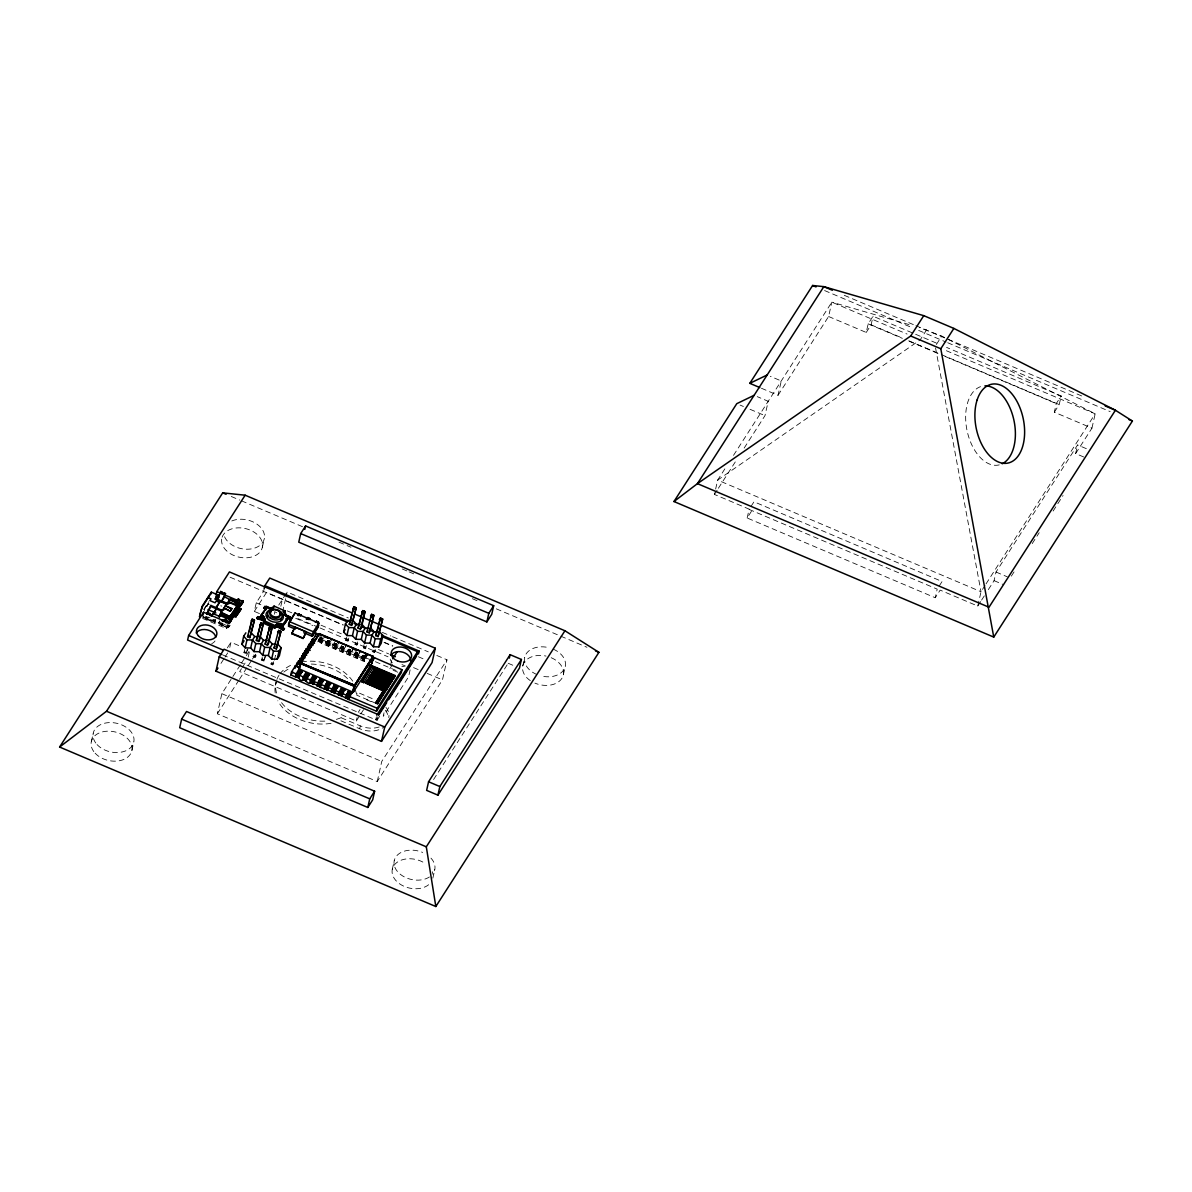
<?xml version="1.0" encoding="UTF-8"?>
<svg xmlns="http://www.w3.org/2000/svg" width="1192" height="1192" viewBox="0 0 1192 1192"><rect width="100%" height="100%" fill="white"/><g stroke="black" fill="none" stroke-linecap="round" stroke-linejoin="round"><path stroke-width="0.75" stroke-dasharray="5 3.75" d="M226.569 628.557L227.791 625.219L227.374 627.454A2.891 1.982 32.7 0 0 229.4 626.292L228.566 627.201A1.565 1.103 12.7 0 1 226.718 627.528L220.937 625.07L221.489 624.206M326.459 644.485C326.921 642.13 330.556 645.394 327.547 645.349C324.522 643.457 326.504 640.506 329.335 641.817M207.9 604.18L208.317 603.524L209.226 604.746M91.307 741.752L93.244 733.154M131.88 750.587L133.817 741.975M204.294 610.751L204.845 608.293M204.339 618.082L205.814 616.83L214.739 621.017L214.515 622L204.339 618.082L205.039 616.994M205.814 616.83L205.59 617.814L206.425 616.502M214.456 621.449L203.191 616.681L202.968 617.65L214.232 622.433L215.573 619.706L215.35 620.689L210.895 618.603M219.313 621.524L218.985 622.999L219.745 621.807M219.879 620.659L219.537 622.135L225.973 624.861M220.952 624.727L225.78 626.769M203.132 616.785L227.255 627.007L228.268 622.239M229.788 647.42L230.95 642.25L239.503 645.87M436.793 655.466L447 659.802L442.47 679.872L377.238 781.55L217.346 713.77L221.861 693.684L231.904 678.039M262.359 547.247L264.296 538.635M244.658 649.491L243.943 652.68L246.237 653.663L247.966 648.91M259.454 613.582L254.328 611.407L256.265 602.809L263.581 591.411L264.222 588.55M247.325 648.865L246.237 653.663L245.597 652.382M248.219 657.105L249.769 650.221M255.788 654.214L255.073 657.403L252.764 656.434L253.762 654.87L256.071 655.853L255.073 657.403L254.417 656.136M262.315 656.971L261.599 660.159L263.894 661.143L265.622 656.39M264.982 656.345L263.894 661.143L263.253 659.861M274.309 614.223L275.084 610.781M280.835 606.281L282.385 599.397M282.579 612.092L285.603 598.712M285.976 597.043L287.108 592.022L348.347 617.977M273.445 661.694L272.73 664.898L270.42 663.914L271.418 662.365L273.728 663.333L272.73 664.898L272.074 663.616M274.443 660.144L275.516 655.347L274.518 656.911M275.397 685.221L276.052 682.36A41.511 29.308 12.7 0 0 277.11 694.787M323.807 639.836L321.497 643.457L317.921 641.937L318.592 638.942L322.168 640.462L324.492 636.841M319.322 641.46L320.141 637.765L321.542 639.076L322.019 637.705L321.006 642.309L319.352 641.162L321.289 640.968L321.006 642.309M319.441 641.758L320.365 637.556M319.68 642.011L320.693 637.407M319.843 642.13L320.886 637.377M320.022 642.22L321.08 637.362M320.216 642.279L321.646 635.932M320.41 642.324L321.676 637.497M320.812 642.339L322.123 636.439M321.333 642.16L322.257 637.958M321.557 641.937L322.376 638.256M321.497 643.457L322.227 640.178L318.651 638.674L320.976 635.053M325.058 644.961L325.803 641.698L329.365 643.218L328.634 646.481L325.058 644.961L327.383 641.341M326.683 644.917L327.666 640.491M326.817 645.036L327.83 640.432M326.981 645.155L328.024 640.402M327.353 645.304L328.739 638.808M327.547 645.349L328.634 640.462M327.755 645.364L329.096 639.359M327.949 645.364L329.26 639.478M328.143 645.334L329.156 640.73M328.59 645.096L329.394 640.983M328.754 644.842L329.528 641.43M332.195 647.986L332.94 644.723L336.502 646.243L335.772 649.506L332.195 647.986L334.52 644.38M333.641 647.658L334.833 646.705L335.831 648.001L333.641 647.658L334.52 643.71L335.22 645.066M333.82 647.941L334.803 643.516M333.954 648.061L335.161 643.427M334.296 648.269L335.369 643.427M334.49 648.329L335.563 643.442M334.684 648.373L335.772 643.486M334.892 648.403L335.965 643.546M335.086 648.388L336.293 643.755M335.459 648.299L336.427 643.874M335.727 648.12L336.621 644.157M339.348 651.026L340.078 647.748L343.654 649.268L342.909 652.531L339.348 651.026L341.791 646.63L340.852 650.832L343.043 650.892L341.761 649.715L340.852 650.832M340.957 650.966L342.119 646.496M341.255 651.205L342.298 646.451M341.433 651.294L342.506 646.451M341.627 651.353L342.7 646.466M341.836 651.398L342.909 646.511M342.03 651.428L343.281 646.675M343.445 646.779L342.417 651.383L343.579 646.898M342.879 651.145L343.758 647.182M346.41 637.169L345.695 640.372L348.004 641.341L349.003 639.791L346.693 638.808L345.695 640.372L349.003 639.791M348.72 638.152L348.004 641.341L347.349 640.074M346.485 654.05L347.215 650.772L350.791 652.292L350.046 655.555L346.485 654.05L348.809 650.43M347.885 653.559C354.903 651.964 343.519 658.327 348.928 649.655M347.99 653.857L349.48 647.435L347.155 651.055L350.731 652.56L353.041 648.94L350.046 655.555M348.243 654.125L349.256 649.521M348.392 654.229L349.45 649.491M348.571 654.319L350.195 647.599M348.764 654.393L350.046 649.536M349.167 654.453L350.239 649.61M349.375 654.438L350.418 649.7M349.569 654.408L350.582 649.804M349.882 654.274L350.746 650.907M350.105 654.05L350.94 650.355M357.54 641.907L356.825 645.096L354.516 644.112L355.514 642.562L357.824 643.531L356.825 645.096L356.17 643.814M353.622 657.075L354.352 653.812L357.928 655.317L357.198 658.58L353.622 657.075L355.946 653.454M379.205 726.986A20.756 14.647 12.7 0 1 360.312 725.883L341.031 717.703L340.39 720.579L359.671 728.744A20.756 14.647 12.7 0 0 383.884 727.031M355.067 656.747C361.578 653.872 351.565 662.499 356.214 652.605M355.246 657.015L356.617 650.46M355.38 657.15L356.393 652.545M355.544 657.254L356.78 652.501M355.901 657.418L357.347 651.055L356.11 657.462M356.319 657.477L357.555 652.724M356.512 657.462L357.824 651.577M356.87 657.373L357.853 652.963M357.034 657.299L357.958 653.097M364.067 644.663L363.351 647.852L365.661 648.835L366.659 647.271L364.35 646.302L363.351 647.852L366.659 647.271M360.759 660.1L361.504 656.837L365.065 658.342L364.335 661.62L360.759 660.1L363.366 655.63M362.204 659.772C368.73 657.224 358.747 665.151 363.083 655.809M366.376 645.632L365.661 648.835L365.005 647.554M362.383 660.055L363.754 653.484L361.429 657.105L365.005 658.625L367.33 655.004L364.335 661.62M362.681 660.279L363.724 655.54M362.86 660.368L363.918 655.525M363.053 660.442L364.529 653.514M363.247 660.487L364.558 654.229M363.456 660.502L364.797 654.497M365.139 654.691L363.843 660.457L365.333 654.766M364.29 660.219L365.527 654.81M375.987 703.325L356.691 695.159L357.347 692.284L375.018 699.779M317.921 641.937L320.246 638.316C326.578 642.562 335.325 644.663 342.327 648.269C345.471 649.178 348.511 651.622 351.565 651.756C355.693 651.964 365.288 662.394 365.929 654.81M365.005 658.088L366.123 654.78M365.393 658.044L366.451 654.646M241.484 668.712L239.666 671.543L356.304 720.981L357.079 717.539M375.197 649.387L374.482 652.575L372.172 651.607L373.171 650.042L375.48 651.026L374.482 652.575L373.826 651.309M359.671 728.744L360.312 725.883M376.419 716.735L375.733 719.789L377.715 716.69M222.8 654.959L377.045 720.355L378.341 714.619M390.544 665.374L391.706 660.219M384.033 712.801L383.258 716.243L408.573 676.803L410.51 668.19M377.238 781.55L381.753 761.465L447 659.802M392.287 869.341L394.224 860.743M432.845 878.176L434.782 869.564M522.767 666L524.703 657.403M563.339 674.836L565.276 666.224M980.658 601.587L977.783 606.072L940.16 590.115L935.258 597.743L747.16 517.998L752.048 510.37L714.425 494.427L717.659 480.093L726.584 466.176M744.166 448.073L764.981 415.635L768.214 401.287L757.248 396.638M747.16 517.998L749.097 509.401L937.195 589.131L935.258 597.743M761.435 388.264L778.033 395.297L781.267 380.963L770.3 376.3M778.033 395.297L828.604 316.506L831.837 302.157L912.655 325.625M828.604 316.506L866.226 332.449L868.163 323.851L873.051 316.223L939.743 344.503M866.226 332.449L871.114 324.835L873.051 316.223M977.783 606.072L981.016 591.724L985.009 585.481M988.332 589.623L994.083 580.653L996.02 572.041L1077.583 444.959L1087.253 449.056M1083.707 456.983L1075.646 453.556L1091.947 428.152L1054.324 412.194L1056.261 403.596L1061.163 395.967L946.582 347.394M1054.324 412.194L1059.226 404.565L1061.163 395.967M1075.646 453.556L1077.583 444.959M1091.947 428.152L1095.18 413.803L941.754 336.084L919.688 327.666M348.705 649.878L350.299 651.145M207.199 605.253L206.648 606.519L207.065 605.879M207.095 605.745L206.663 606.4L207.229 605.134M203.757 609.425L208.57 601.915M204.041 609.619L208.823 602.094M205.784 619.02L206.335 618.141M214.232 622.433L215.633 620.257L207.587 616.845M227.285 626.649L228.253 625.13M227.255 627.007L228.447 625.159M229.162 626.828L230.101 625.353M227.329 647.897L230.95 642.25M220.982 663.378L223.992 658.684M225.005 657.12L228.015 652.426M254.328 611.407L266.531 592.394L343.326 624.951M244.941 651.13L243.943 652.68L247.236 652.098L244.941 651.13L245.507 652.769M232.902 676.475L240.933 663.974M241.603 662.931L248.964 651.458M278.734 605.089L287.108 592.022M242.393 667.311L246.014 661.649M217.346 713.77L238.415 680.915M239.428 679.351L247.459 666.835M248.458 665.27L251.467 660.591M252.466 659.027L255.475 654.333M262.598 658.61L261.599 660.159L264.892 659.578L262.598 658.61L263.164 660.264M329.365 643.218L331.689 639.597M328.634 646.481L330.959 642.861M335.19 641.385L332.881 644.991L336.442 646.511L338.766 642.89M335.772 649.506L338.096 645.885M342.342 644.41L340.018 648.031L343.579 649.536L345.904 645.915L342.909 652.531M356.676 650.191L354.292 654.08L357.868 655.585L360.193 651.979L357.198 658.58M358.241 712.369L360.044 709.553M356.304 720.981L359.924 715.334M360.833 713.919L364.454 708.272M392.511 664.555L389.769 668.831L398.322 672.452M377.045 720.355L379.771 716.109M433.59 779.523L507.181 664.823M733.512 455.359L831.837 302.157L907.067 334.058M714.425 494.427L717.405 489.793M718.389 488.243L736.239 460.44M751.049 506.347L753.985 501.772L942.097 581.517L938.178 587.611M926.72 329.707L920.194 339.869L717.659 480.093L981.016 591.724L935.243 346.261L941.754 336.084M986.022 583.916L1095.18 413.803L942.991 349.286M981.612 600.083L984.488 595.598M1011.337 576.138L1015.316 569.94M1032.227 543.582L1039.186 532.735M1053.117 511.04L1063.055 495.544M355.946 652.784L356.11 653.887L357.615 654.11M365.035 656.956L362.934 656.494M365.557 657.999L370.22 659.504M252.764 656.434L256.071 655.853M270.42 663.914L273.728 663.333M354.516 644.112L357.824 643.531M372.172 651.607L375.48 651.026M342.968 648.15L341.523 647.42M364.335 655.585L365.095 656.122M844.294 295.318L914.204 324.954M915.918 325.684L1084.72 397.234M824.581 290.55L911.806 327.532M918.645 330.422L946.001 342.03M947.714 342.745L1110.169 411.613M871.114 324.835L901.897 337.872M908.736 340.778L939.519 353.83M941.233 354.546L1059.226 404.565M868.163 323.851L902.359 338.349M909.198 341.24L938.268 353.577M945.107 356.468L1056.261 403.596M740.083 405.086L743.406 406.487M750.051 409.303L764.981 415.635M996.02 572.041L1007.314 576.824M994.083 580.653L1003.768 584.75M231.263 496.483L239.801 500.104M241.514 500.834L303.081 526.938M338.99 542.151L350.955 547.232M402.27 568.971L407.396 571.147M409.109 571.877L414.235 574.052M472.375 598.697L477.5 600.872M496.319 608.844L586.956 647.271M508.179 663.274L514.631 666.015M382.364 632.401L390.872 636.007M392.57 636.722L428.286 651.86M384.286 642.309L392.809 645.93M418.407 656.777L425.231 659.683M230.101 577.226L342.968 625.07M384.018 642.473L392.57 646.094M287.212 610.87L292.278 613.016M321.006 625.189L341.299 633.786M378.475 649.551L388.622 653.857M297.896 618.588L318.309 627.245M320.007 627.961L388.041 656.807M413.564 667.624L418.66 669.785M427.168 673.391L442.47 679.872M295.69 618.32L312.736 625.532M256.265 602.809L261.391 604.985M401.972 664.57L405.384 666.015M375.405 661.709L398.053 671.305M325.729 641.966L329.305 643.486M318.264 639.895L366.57 660.368M221.786 623.416L226.614 625.457M218.166 622.611L227.493 626.56M202.536 616.815L228.298 627.737M202.655 618.454L226.584 628.586L228.223 626.143A2.891 1.982 32.7 0 0 229.728 625.8M366.391 699.659L373.23 702.565M221.861 693.684L381.753 761.465M373.171 650.042L373.737 651.696M364.35 646.302L364.916 647.941M355.514 642.562L356.095 644.216M346.693 638.808L347.259 640.462M271.418 662.365L271.985 664.004M253.762 654.87L254.328 656.524M331.033 723.306A41.511 29.308 12.7 0 1 277.825 700.747M275.218 692.954A41.511 29.308 12.7 0 1 276.842 680.841M283.845 672.065A41.511 29.308 12.7 0 1 289.85 668.295M311.276 664.063A41.511 29.308 12.7 0 1 347.811 678.874M354.829 688.887A41.511 29.308 12.7 0 1 356.691 695.159M385.284 710.194A20.756 14.647 12.7 0 1 388.19 716.586M231.799 520.964A20.756 14.647 12.7 0 1 262.359 529.62A20.756 14.647 12.7 0 1 249.858 549.095A20.756 14.647 12.7 0 1 223.649 533.673M341.031 717.703A41.511 29.308 12.7 0 1 334.937 719.745M324.82 721.145A41.511 29.308 12.7 0 1 279.315 699.391M276.902 679.41A41.511 29.308 12.7 0 1 278.988 675.238M279.882 673.927A41.511 29.308 12.7 0 1 292.189 664.659M301.546 661.933A41.511 29.308 12.7 0 1 352.966 681.466M385.94 707.333A20.756 14.647 12.7 0 1 388.756 717.584M553.148 649.104A20.756 14.647 12.7 0 1 564.71 668.056A20.756 14.647 12.7 0 1 541.987 676.147M536.832 674.523A20.756 14.647 12.7 0 1 525.27 655.57A20.756 14.647 12.7 0 1 547.992 647.48M429.403 876.984A20.756 14.647 12.7 0 1 402.24 875.688A20.756 14.647 12.7 0 1 396.772 855.752A20.756 14.647 12.7 0 1 422.668 852.444M430.968 858.136A20.756 14.647 12.7 0 1 433.322 873.125M551.211 657.716A20.756 14.647 12.7 0 1 561.864 678.397A20.756 14.647 12.7 0 1 534.895 683.12M530.306 680.632A20.756 14.647 12.7 0 1 524.242 662.439A20.756 14.647 12.7 0 1 546.055 656.077M222.129 537.19A20.756 14.647 12.7 0 1 255.729 533.271A20.756 14.647 12.7 0 1 249.054 557.543A20.756 14.647 12.7 0 1 221.801 538.426M428.628 884.747A20.756 14.647 12.7 0 1 399.827 883.972A20.756 14.647 12.7 0 1 396.504 862.77A20.756 14.647 12.7 0 1 425.32 863.544M432.219 871.695A20.756 14.647 12.7 0 1 432.934 874.302M404.431 666.358A10.385 7.331 12.7 0 1 401.853 666.611M392.332 662.827A10.385 7.331 12.7 0 1 390.216 659.072M215.022 640.968A10.385 7.331 12.7 0 1 211.729 643.62M275.546 612.375A5.111 3.606 12.7 0 1 276.812 612.792M221.816 606.087A13.708 9.402 32.7 0 1 220.729 605.819M228.104 625.815A2.354 1.609 32.7 0 1 227.597 626.471M999.239 464.88A40.26 23.989 78.3 0 1 967.219 431.355A40.26 23.989 78.3 0 1 981.806 386.282M207.93 604.046L207.751 604.791L208.347 603.405L207.93 604.046M97.059 744.583A20.756 14.647 12.7 0 0 132.342 745.536A20.756 14.647 12.7 0 0 111.184 722.576A20.756 14.647 12.7 0 0 97.059 744.583M95.122 753.195A20.756 14.647 12.7 0 0 130.405 754.149A20.756 14.647 12.7 0 0 109.247 731.173A20.756 14.647 12.7 0 0 95.122 753.195"/><path stroke-width="1.5" d="M353.07 692.209L354.858 685.862L373.305 656.688L354.531 686.249L353.07 692.209L298.834 668.742M373.349 657.209L373.007 656.375L371.964 663.274L353.309 692.15M373.23 656.852L354.009 686.234L373.23 656.583L318.83 633.801L319.605 633.95M352.802 692.209L354.426 685.221L300.205 662.722L319.382 633.652L373.156 656.479L372.008 663.184M371.993 662.886L372.887 656.3L354.546 685.311L353.502 692.03M354.546 685.311L354.248 686.205L354.739 685.489M354.814 685.981L354.307 685.162L354.918 685.922M219.656 615.4L220.535 614.625L226.003 616.934L226.42 618.201L224.334 621.449L227.27 621.658L229.162 623.505L242.959 601.975L243.183 601.006L240.248 600.798L238.355 598.95C231.874 603.688 242.572 608.039 243.183 601.006M300.265 663.378L301.01 662.573L299.237 669.532M300.146 663.199L300.92 662.573L299.013 669.397M300.131 662.916L354.307 685.162L352.668 692.179M354.143 685.475L354.143 686.264L300.339 663.378L319.471 633.906M303.781 632.743L312.289 636.349L317.847 627.707L318.875 623.118L295.02 613.001L289.477 621.643L288.434 626.232L295.258 629.123M216.691 597.952L216.959 596.73L215.126 599.442L217.734 594.868L211.312 592.141M217.257 597.073L217.734 594.897M217.391 598.414L217.704 599.74L218.911 594.823M300.637 662.827L353.935 685.981L354.352 685.236M208.734 610.691L206.633 613.955L209.569 614.163L211.461 615.996L216.929 608.114L222.397 610.438L219.298 616.532L220.535 614.625M318.875 623.118L313.332 631.76L312.289 636.349M319.307 633.697L319.024 633.712M354.009 685.996L354.546 685.445M210.522 594.033L202.297 606.817M210.835 594.212L211.297 592.171L202.089 606.385L199.407 616.83M229.371 619.929A3.323 2.28 32.7 0 1 231.248 620.242L229.162 623.505M300.861 662.111L298.477 661.098L296.689 663.721L297.285 664.898L295.437 665.643L298.954 667.431L295.378 665.926L291.519 671.945L290.833 674.94L296.197 677.22C299.743 666.507 296.257 683.344 303.558 680.021C306.463 679.425 306.806 684.372 310.576 683.15C313.511 683.552 318.026 685.087 319.754 687.203C329.96 690.704 339.631 694.519 348.317 699.302L376.523 711.266L401.287 672.675L401.957 669.68L373.811 657.448L372.47 657.79M299.118 674.285L299.043 678.427M227.717 622.462L203.564 612.226L188.649 635.455L187.621 640.044L221.816 654.542M199.913 615.415L200.852 611.332M202.878 615.281L203.564 612.226M207.572 598.458L207.795 597.475L211.014 598.831L209.896 600.574L215.052 602.765L216.169 601.021L219.373 602.377L219.164 603.361M181.631 719.119L179.694 727.716L367.806 807.461L372.694 799.832L374.631 791.235L186.518 711.49L181.631 719.119L369.743 798.849L367.806 807.461M207.84 614.461C207.721 611.764 211.997 613.433 210.254 615.489M210.671 606.4L210.88 605.417L216.035 607.607L215.812 608.576L210.671 606.4L208.436 610.826M211.461 615.996L216.929 608.114M216.125 594.644L216.81 591.59L229.43 571.922L347.423 621.941M216.631 600.202L216.691 598.101M217.272 600.485L220.669 591.456L221.876 591.962L222.338 594.272M220.669 591.456L221.652 592.945M215.35 598.458L220.49 600.649L215.812 608.576M229.877 599.084L226.778 604.24L221.31 601.93L224.334 596.7L228.477 598.891M221.31 601.93L225.497 593.497L224.29 592.99L223.634 594.316M219.328 617.456L220.103 614.029L229.43 617.977L238.624 603.629L229.296 599.68M222.695 610.364C227.314 608.576 218.553 608.486 222.04 613.314L221.205 612.286L230.399 616.845L223.709 614.014M224.007 607.935L230.294 611.273L231.829 608.486L225.392 605.76L224.007 607.935L230.294 611.273M231.695 609.097L225.392 605.76M226.003 616.934L225.407 619.125L226.078 618.082L231.248 620.242M238.355 598.95L236.388 602.467L236.18 601.081L230.712 598.757C226.823 603.226 230.384 597.639 229.475 600.664M225.541 621.971C225.407 619.259 229.684 620.943 227.955 622.984M230.488 599.74L230.712 598.757M355.082 614.223L435.303 648.225L432.07 662.573L381.5 741.364L215.961 671.185L219.194 656.852L224.096 649.223L378.341 714.619L419.122 651.07L381.41 635.083M230.488 617.903C228.492 608.814 243.704 621.911 230.965 615.012L236.403 616.353L231.635 614.029M231.442 615.221L230.622 618.901L232.261 614.357M230.905 620.123L230.682 621.106A3.323 2.28 32.7 0 0 229.415 620.794M232.559 613.478L230.801 617.963M235.405 602.928L236.18 601.081M233.125 614.193L233.617 610.885L238.206 613.537L233.736 611.63M234.094 611.094L232.857 615.43M234.735 609.142C234.258 612.137 245.82 612.912 234.735 609.142L233.036 614.476M234.794 610.006L233.975 613.686L235.211 609.35M236.597 602.332L236.821 601.349L241.648 603.39L241.425 604.374A3.323 2.28 32.7 0 0 238.996 604.195L238.4 606.862M236.329 607.622L235.077 611.943M238.624 603.629L237.327 609.395L238.102 608.203M239.562 599.472L239.488 601.409M237.536 609.067L238.445 605.059A3.323 2.28 32.7 0 1 240.873 605.238M237.625 614.133L232.082 613.284L237.104 615.266L237.625 614.133L232.738 612.33M237.908 611.049L238.355 609.097M238.206 613.537L238.743 612.39L233.93 610.483M241.752 601.468L241.976 600.485M239.324 611.794L239.86 610.647L234.988 608.814M235.956 608.158L240.441 610.051L240.978 608.918L236.09 607.115M240.441 610.051L240.978 608.918M277.885 644.216L281.193 647.807L279.39 655.794L277.17 659.236L271.657 659.087L268.349 655.481L262.836 655.332L259.528 651.741L254 651.592L250.692 648.001L245.18 647.852L241.872 644.246L243.675 636.26L245.88 632.818M247.534 636.707L252.138 619.184L254.447 620.153L249.843 637.69L247.534 636.707L248.532 635.157M245.18 647.852L246.968 639.866L243.675 636.26M249.337 631.611L252.138 619.184L254.447 620.153L249.843 637.69M252.793 620.451L252.957 619.706L251.14 620.734L253.449 621.717L252.957 619.706M256.742 618.424L257.77 616.696L259.588 616.8L262.717 618.186L263.775 620.838L256.742 618.424L257.77 616.696M250.692 648.001L252.495 640.015L254.715 636.573L260.228 636.722L263.536 640.327L267.217 640.417M264.222 588.55L264.862 585.674L269.764 578.06L351.67 612.777M260.69 617.426L261.257 614.863L266.77 606.847L270.107 608.322M256.355 640.462L260.959 622.939L263.268 623.908L259.662 639.88L258.664 641.43L256.355 640.462L260.959 622.939L263.268 623.908L258.664 641.43M254 651.592L255.803 643.606L252.495 640.015L246.968 639.866M265.816 608.248L263.79 608.054L266.635 606.43L271.85 608.74M266.635 606.43L264.743 606.654L266.77 606.847M263.849 621.941L262.166 618.454C262.24 612.42 266.725 620.212 263.79 621.956L275.054 626.947L276.037 624.861L281.208 624.057L276.306 624.265L280.865 623.55L282.951 624.474L282.37 627.037L287.555 619.467L288.136 616.905L286.05 615.966C279.181 602.526 290.356 625.964 285.037 612.36M263.745 612.941L264.043 611.66M263.775 620.838L262.717 618.186M263.283 616.1L261.257 614.863M261.614 624.206L261.793 623.461L259.96 624.489L262.27 625.472L261.793 623.461M265.861 609.872L266.442 607.294L268.528 608.218L273.102 607.488L274.056 606.087L285.32 611.079L284.396 614.953M276.037 624.861L274.756 628.244L263.492 623.252L264.356 619.691L262.866 615.921L260.974 616.145L263.074 613.06M264.967 619.602L263.343 615.787M274.056 606.087L273.773 607.369L268.528 608.218M259.513 651.756L261.331 643.755L263.536 640.313M268.453 608.546L273.102 607.488M265.19 644.187L269.794 626.664L272.089 627.648L268.498 643.62L267.5 645.17L265.19 644.187L269.794 626.664L272.089 627.648L267.5 645.17M262.836 655.332L264.624 647.345L261.331 643.755L255.803 643.606M270.45 627.946L270.614 627.201L268.796 628.229L271.091 629.197L270.614 627.201M268.349 655.481L270.152 647.494L272.372 644.053L276.052 644.157M274.756 628.244L276.306 624.265M275.531 627.111L276.455 625.055M284.471 628.527L283.443 630.255L276.767 626.247L279.822 625.77L284.396 628.855L283.353 628.393M274.011 647.941L278.615 630.419L280.925 631.388L276.32 648.925L274.011 647.941L275.009 646.392M271.657 659.087L273.46 651.1L270.152 647.494L264.624 647.345M276.693 626.56L279.822 625.77M300.697 533.569L298.76 542.166L486.872 621.911L491.76 614.282L493.697 605.685L305.584 525.94L300.697 533.569L488.809 613.314L486.872 621.911M279.271 631.685L278.615 630.419M280.507 626.59L281.208 624.057L282.668 625.755L284.769 622.671L284.486 623.967M276.32 648.925L280.925 631.388L277.617 631.969L279.926 632.952L279.435 630.94M304.809 529.382L305.584 525.94M283.443 630.255L276.767 626.247M277.17 659.236L278.973 651.249L281.193 647.807M285.439 622.552L287.838 618.186M284.769 614.819L289.775 617.039L288.822 618.439L290.55 619.914L289.105 618.216L290.058 616.815L284.843 614.506M290.058 616.815L291.504 618.514L289.775 617.039M305.524 633.161L303.051 638.495L291.757 633.712L294.409 628.11M299.147 614.342L301.055 615.147L299.147 614.342L298.283 615.683M295.437 665.643L295.02 668.429M296.689 663.721L296.257 666.507M303.051 638.495L303.975 636.781M307.894 617.59L309.711 618.812L307.894 617.59L306.94 619.348M297.806 664.093C299.654 658.923 303.036 656.464 304.675 651.443L307.044 652.456M295.482 676.907L296.212 673.644L296.927 673.942M299.356 661.679L300.086 658.416L303.662 659.921M296.197 677.22L297.151 673.733M296.421 676.996L297.478 673.584M296.57 676.907L297.672 673.554M302.053 671.811L298.536 670.023L302.053 671.811L299.728 675.432L303.29 676.937L305.673 673.048L309.25 674.568L306.865 678.457L310.441 679.976L312.811 676.087L316.327 677.861L312.811 676.087M298.805 669.129L300.295 662.618L300.354 663.467L354.411 685.4M296.927 676.818L298.075 673.569M298.432 677.846L297.538 676.877L298.268 673.614M297.732 676.937L298.462 673.674M297.911 677.041L298.641 673.763M302.44 656.852L303.185 653.588L306.746 655.108M298.209 677.265L298.805 673.882M298.343 678.129L299.162 674.583M303.99 654.438C304.914 650.132 307.089 650.743 307.76 646.63L310.144 647.628M304.303 653.961L305.033 650.698M309.845 650.281L306.284 648.761L305.405 652.605L305.971 649.253M307.089 649.625L310.859 641.803L314.435 643.308M308.639 647.211L309.369 643.933L312.945 645.453M310.188 644.798C312.11 639.806 313.764 639.568 316.282 633.354L319.367 634.665M302.619 679.932L303.349 676.669L305.599 676.698L306.925 678.188L306.195 681.452M311.768 643.069L312.155 639.597M303.424 680.125L304.169 676.862M318.368 622.492L316.55 621.255L318.368 622.492L317.504 623.833M303.558 680.021L304.452 676.669M303.885 679.887L304.616 676.609M304.064 679.842L305.003 676.579M305.673 673.048L309.19 674.836M304.481 679.857L305.212 676.594M304.675 679.902L305.405 676.639M304.869 679.976L305.599 676.698M305.212 680.17L305.778 676.788M305.346 680.289L306.076 677.026M305.48 681.154L306.18 677.16M315.597 636.349L316.282 633.354M309.756 682.971L310.501 679.693L312.751 679.738L314.062 681.213L313.332 684.476M310.471 683.269L311.44 679.783M310.844 682.971L311.589 679.693M311.023 682.912L311.946 679.604M311.41 682.867L312.14 679.604M311.619 682.882L312.349 679.619M311.812 682.927L312.557 679.663M312.185 683.091C316.968 667.803 313.392 685.013 313.496 677.19M312.349 683.195L313.69 677.19M312.587 683.463L313.898 677.205M312.617 684.178L314.107 677.25M313.734 680.677L314.464 677.414M313.898 680.781L314.628 677.518M316.893 685.996L319.963 679.112L323.464 680.885L319.963 679.112M317.608 686.294L318.353 683.031L319.888 682.763L321.199 684.238L320.469 687.501M317.713 686.175L318.577 682.807M317.996 685.996L318.905 682.673M318.353 685.907L319.084 682.629M318.547 685.892L319.292 682.629M318.756 685.907L319.694 682.688M319.143 686.026L319.888 682.763L319.322 686.115M319.62 686.354L320.216 682.956M319.799 686.637L320.469 683.225M319.754 687.203L320.574 683.508M324.045 689.021L327.1 682.137L330.601 683.925L327.1 682.137M324.76 689.319L325.58 685.936L327.025 685.787L328.351 687.263L327.606 690.526M324.984 689.095L325.863 685.758M325.297 688.961L326.042 685.698M325.49 688.931L326.221 685.668M325.684 688.916L326.638 685.668M326.101 688.976L326.832 685.713M326.295 689.05L327.025 685.787M326.474 689.14L327.979 683.24L329.245 684.417L327.174 684.491L327.979 683.24M326.757 689.378L328.173 683.254M326.891 690.228L328.381 683.299M326.966 690.093L328.575 683.374M328.009 686.726L328.754 683.463M338.766 642.89L337.887 642.533M379.637 631.894L382.945 635.5L381.142 643.486L378.922 646.928L373.409 646.764L370.101 643.173L364.588 643.024L361.28 639.419L355.752 639.284L352.445 635.694L346.932 635.53L343.624 631.939L345.427 623.952L347.647 620.51L353.16 620.659L356.468 624.265L360.148 624.37M331.182 692.045L331.912 688.782L334.162 688.812L335.488 690.287L334.743 693.565M331.987 692.224L332.732 688.961M332.121 692.12L333 688.782M332.449 691.986L333.373 688.693M332.836 691.941L333.566 688.678M337.738 686.95L334.237 685.162L337.738 686.95L335.429 690.57L338.99 692.075L341.374 688.186L344.89 689.974L341.374 688.186M333.03 691.971L333.775 688.693M333.238 692.016L333.969 688.738M333.432 692.075L334.162 688.812M333.76 692.284L334.341 688.902M334.013 692.537L334.639 689.14M349.301 624.399L353.89 606.877L356.199 607.846L351.595 625.368L349.301 624.399L353.89 606.877L356.199 607.846L351.595 625.368M334.028 693.252L334.818 689.423M346.932 635.53L348.735 627.543L345.427 623.952M354.546 608.144L354.724 607.399L352.892 608.427L355.201 609.41L354.724 607.399M338.319 695.07L339.05 691.807L341.299 691.837L342.625 693.312L341.895 696.59M339.035 695.368L339.988 691.882M352.445 635.694L354.248 627.707L356.468 624.265M339.407 695.07L340.152 691.807M339.586 695.01L340.51 691.718M339.973 694.981L340.703 691.703M340.167 694.996L340.912 691.732M340.569 695.1L341.106 691.777M341.478 691.926L340.748 695.189L342.253 689.289L343.519 690.466L341.448 690.555L342.253 689.289M341.15 695.562L342.462 689.319M341.24 696.143L342.655 689.363M353.041 648.94L352.296 648.493M358.121 628.154L362.711 610.617L365.02 611.6L361.414 627.573L360.416 629.123L358.121 628.154L362.711 610.617L365.02 611.6L360.416 629.123M355.752 639.284L357.555 631.298L354.248 627.707L348.735 627.543M363.366 611.898L363.545 611.153L361.712 612.181L364.022 613.15L363.545 611.153M345.457 698.095L348.511 691.211L352.027 692.999L348.511 691.211M346.172 698.408L346.902 695.13L348.451 694.861L349.763 696.351L349.032 699.615M346.276 698.288L347.125 694.921M346.544 698.095L347.453 694.772M346.917 698.005L347.647 694.742M347.11 698.005L347.84 694.727M347.319 698.02L348.258 694.802M347.706 698.125L348.451 694.861M347.885 698.214L348.63 694.951M348.183 698.452L348.779 695.07M361.265 639.433L363.083 631.432L365.303 627.99L368.984 628.095M348.362 698.736L349.018 695.323M348.317 699.302L349.137 695.621M366.942 631.879L371.546 614.357L373.856 615.325L369.252 632.863L366.942 631.879L367.941 630.33M364.588 643.024L366.391 635.038L363.083 631.432L357.555 631.298M370.742 617.903L371.546 614.357L373.856 615.325L369.252 632.863M372.202 615.623L372.381 614.878L370.548 615.906L372.858 616.89L372.381 614.878M367.33 655.004L366.585 654.542M370.101 643.173L371.904 635.187L374.124 631.745L377.804 631.849M391.885 677.682L374.109 669.725L391.885 677.682L392.734 676.087L373.111 667.758L363.724 682.629L361.951 681.869L371.323 666.998L368.939 666M363.724 682.629L362.04 681.481M375.778 635.634L380.367 618.112L382.677 619.08L378.073 636.602L375.778 635.634L378.371 626.977M373.409 646.764L375.212 638.778L371.904 635.187L366.391 635.038M368.939 681.332L386.789 688.902L368.939 681.332L368.164 682.539L386.014 690.108L377.417 703.757L375.629 702.997L383.362 690.943L365.601 682.986L367.926 679.365L385.776 686.935L369.46 680.453M379.175 623.431L380.367 618.112L382.677 619.08L378.073 636.602M381.023 619.378L381.202 618.633L379.369 619.661L381.678 620.645L381.202 618.633M367.926 679.365L365.512 683.374M385.687 687.322L386.461 686.115L368.7 678.159L371.025 674.553L388.875 682.107L372.56 675.626M361.951 681.869L371.323 666.998M385.925 690.496L368.164 682.539M371.025 674.553L368.611 678.561M388.786 682.509L389.56 681.303L371.71 673.733L374.109 669.725M373.111 667.758L392.645 676.475M386.7 689.289L389.024 685.668L371.263 677.712L372.038 676.505L389.888 684.074L372.038 676.505M378.922 646.928L380.725 638.942L382.945 635.5M389.799 684.461L392.108 680.841L374.348 672.899L375.122 671.692L392.973 679.246L375.122 671.692M375.629 702.997L383.452 690.555L365.601 682.986M377.417 703.757L386.014 690.108M376.523 711.266L377.194 708.272L401.957 669.68M386.461 686.115L368.7 678.159M389.56 681.303L371.8 673.346M389.024 685.668L371.263 677.712M392.108 680.841L374.348 672.899M392.883 679.649L395.297 675.64L370.19 665.002M381.5 741.364L384.733 727.016L435.303 648.225M416.857 654.721L417.543 651.652L381.634 636.439M418.467 653.931L419.122 651.07M428.569 781.758L426.632 790.371L437.911 795.153L519.459 668.071L521.411 659.459L510.116 654.676L428.569 781.758L439.848 786.541L437.911 795.153M509.342 658.118L510.116 654.676M202.029 608.009L200.912 611.183M232.321 612.986L237.208 614.774M235.673 607.756L240.56 609.559M234.481 612.986L233.379 613.299M235.569 611.317L234.481 611.556M295.02 613.001L288.464 624.325L312.915 634.695L318.726 625.651M207.795 611.943L210.88 605.417M318.726 633.891L319.352 633.831M300.265 663.184L319.218 633.757L318.577 634.144M221.876 591.962L222.561 593.288L224.29 592.99M227.776 602.526L228.715 603.867L229.251 602.571M305.45 633.593L304.064 636.886M223.798 598.071L225.497 593.497M59.6 747.041L222.71 492.862L245.15 495.202L564.933 630.762L598.92 652.337L435.825 906.516L59.6 747.041L106.52 711.252L245.15 495.202M206.633 613.955L208.168 611.556M216.035 607.607L220.49 600.649M225.258 606.37L227.627 602.675M221.34 612.718L219.105 616.204L213.636 613.88M223.217 621.196L223.768 620.332L222.487 619.78L221.921 620.659L223.217 621.196A1.773 1.222 32.7 0 0 223.202 621.539M230.429 610.662L231.829 608.486M224.334 621.449L226.42 618.201M229.371 622.522L226.987 621.688L226.435 622.567A1.773 1.222 32.7 0 1 226.301 622.85M240.441 605.834A1.565 1.103 12.7 0 0 239.711 604.418L238.43 603.867L237.864 604.746L239.16 605.283L230.756 619.631M236.314 608.054L236.731 607.399L235.509 611.004M215.961 671.185L217.972 668.056M299.237 613.925L297.553 615.355M300.324 616.026L301.144 614.729M291.757 633.712L295.05 627.111L306.329 631.909L305.599 633.31M308.966 619.691L309.801 618.395M316.55 621.255L315.284 622.224M317.623 623.356L318.458 622.06M308.132 645.87L310.203 647.36M290.833 674.94L292.77 671.93M311.425 642.861L312.468 639.121L314.852 640.119M298.536 670.023L296.152 673.912L291.519 671.945M299.788 675.164L302.112 671.543M306.925 678.188L309.25 674.568M316.387 677.592L314.003 681.481L317.579 683.001L319.903 679.38M323.524 680.617L321.14 684.506L324.716 686.026L327.04 682.405M330.661 683.642L328.277 687.531L331.853 689.05L334.237 685.162M335.488 690.287L337.813 686.667M344.95 689.706L342.566 693.595L346.127 695.1L348.451 691.479M352.087 692.731L349.703 696.62L377.194 708.272M372.142 661.649L374.526 657.76M371.71 673.733L374.035 670.113M368.075 682.927L368.85 681.72M371.174 678.099L371.949 676.892M374.258 673.286L375.033 672.079M392.615 658.789L397.189 651.681M385.776 686.935L386.551 685.728M388.875 682.107L389.65 680.915M391.959 677.294L392.734 676.087M386.789 688.902L389.113 685.281M389.888 684.074L392.198 680.453M392.973 679.246L395.297 675.64M376.761 715.2L417.543 651.652M378.713 715.14L386.67 702.744M388.667 699.644L416.5 656.241M369.743 798.849L374.631 791.235M488.809 613.314L493.697 605.685M439.848 786.541L521.411 659.459M435.825 906.516L426.304 846.812L564.933 630.762M759.781 387.564L749.813 383.332L812.616 285.484L823.836 286.646L923.755 315.656L953.853 328.411L1115.414 410.257L1132.4 421.044L993.756 637.094L673.972 501.534L736.775 403.671L754.104 395.312M673.972 501.534L697.439 483.639L910.703 335.995L923.755 315.656M993.756 637.094L940.801 348.749L953.853 328.411M241.872 644.246L244.092 640.804M343.624 631.939L345.099 629.644M306.195 619.02L307.059 618.886M263.79 608.054L264.818 606.341M256.816 618.097L258.604 617.069M264.699 608.114L265.652 606.698M257.785 618.886L259.722 617.218L262.642 618.499M264.833 608.516L265.786 607.115M257.651 618.469L259.588 616.8M258.768 618.618L259.722 617.218M264.743 610.632L266.144 608.576M265.041 619.274L264.073 620.674L275.337 625.666M263.492 623.252L264.266 622.12M284.292 612.807L285.32 611.079M283.979 614.774L284.739 613.657M282.951 624.474L288.136 616.905M281.699 628.78L282.668 627.379L279.748 626.083M281.983 628.557L282.951 627.156M282.4 629.793L283.636 628.169M289.507 619.453L290.744 617.828M290.55 619.914L291.578 618.201M325.58 685.936L324.775 685.758M330.75 639.508L331.689 639.597M749.813 383.332L767.156 374.973M234.392 612.733L235.852 607.413L240.859 609.395M275.948 627.305L278.988 626.828M375.212 638.778L380.725 638.942M273.46 651.1L278.973 651.249M231.665 616.16L232.634 615.877L233.379 612.613L232.172 616.622L231.144 616.771M832.359 290.267L823.836 286.646L697.439 483.639L989.002 607.235L1115.414 410.257L1105.178 405.921M812.616 285.484L816.028 286.929M1128.973 419.599L1132.4 421.044M910.703 335.995L940.801 348.749M222.71 492.862L226.122 494.308M595.508 650.892L598.92 652.337M264.862 585.674L348.854 621.285M353.994 623.461L357.421 624.906M362.562 627.096L365.989 628.542M371.129 630.732L374.556 632.177M390.32 654.572L395.386 656.717M289.477 621.643L313.332 631.76M320.976 635.053L321.646 635.932M328.828 638.39L324.492 636.841M354.233 649.446L356.617 650.46M216.81 591.59L237.744 600.47M230.16 599.621L235.629 601.945M215.767 596.179L219 597.55M229.147 601.826L237.521 605.372M229.013 602.437L237.372 605.983M221.533 600.947L227.001 603.271M312.408 639.389L314.792 640.402M216.542 599.442L227.583 604.12M370.503 665.553L395.208 676.028M235.271 609.246L239.741 611.138M291.846 633.295L303.14 638.078M310.918 641.534L314.494 643.039M369.729 666.76L371.233 667.401M234.154 610.975L238.624 612.882M309.309 644.216L311.693 645.215M216.706 609.097L220.803 610.84M306.21 649.044L309.786 650.549M230.369 618.976L231.65 619.527M207.989 609.633L215.871 612.971M304.735 651.175L308.296 652.695M219.969 615.489L225.437 617.814M206.857 612.971L208.064 613.478M210.477 614.506L211.684 615.012M224.543 620.466L225.75 620.987M303.126 653.857L305.495 654.87M301.636 656.002L304.02 657.015M301.576 656.27L305.137 657.79M300.026 658.684L302.41 659.697M298.536 660.83L302.112 662.335M300.563 664.749L296.987 663.229L299.311 664.51M375.718 702.61L377.506 703.369M188.649 635.455L222.859 649.953M219.194 656.852L384.733 727.016M106.52 711.252L426.304 846.812M285.886 618.722L287.555 619.467M257.695 617.024L258.738 617.486M258.634 618.201L263.834 620.51M370.816 628.154L374.124 631.745M361.981 624.414L365.288 628.005M269.064 640.462L272.372 644.053M251.408 632.982L254.715 636.573M217.257 597.222L217.391 598.235M390.842 655.317A10.385 7.331 12.7 0 1 402.866 652.188A10.385 7.331 12.7 0 1 410.555 661.083M196.218 632.997A10.385 7.331 12.7 0 1 207.125 629.823A10.385 7.331 12.7 0 1 215.797 637.258M281.416 618.857A7.48 5.275 12.7 0 1 280.388 619.914M267.768 616.964A7.48 5.275 12.7 0 1 267.336 615.564M280.731 613.448A7.48 5.275 12.7 0 1 281.625 614.789M279.733 613.85A5.111 3.606 12.7 0 1 276.112 618.275A5.111 3.606 12.7 0 1 269.958 614.372L270.003 613.433A5.111 3.606 12.7 0 1 271.106 611.824M276.171 609.827A8.836 6.228 12.7 0 1 281.863 620.257A8.836 6.228 12.7 0 1 267.172 618.231A8.836 6.228 12.7 0 1 273.892 609.499M238.43 603.867A1.773 1.222 32.7 0 1 238.296 604.165M226.987 621.688A1.773 1.222 32.7 0 1 225.944 622.418M223.753 620.674A1.773 1.222 32.7 0 1 223.768 620.332M984.92 385.865A40.26 23.989 78.3 0 1 1013.826 419.808A40.26 23.989 78.3 0 1 1002.204 463.792M270.301 612.137L270.241 613.09A5.111 3.606 12.7 0 0 277.825 616.741A5.111 3.606 12.7 0 0 278.153 610.617A5.111 3.606 12.7 0 0 270.301 612.137M298.417 671.662C300.012 675.164 301.755 669.576 298.417 671.662M305.554 674.702C307.149 678.188 308.892 672.601 305.554 674.702M319.829 680.751C321.408 684.253 323.226 678.65 319.829 680.751M334.118 686.801C335.682 690.302 337.485 684.7 334.118 686.801M348.392 692.85C349.986 696.351 351.759 690.779 348.392 692.85M397.621 660.994L395.282 659.787A10.385 7.331 12.7 0 1 396.534 647.45A10.385 7.331 12.7 0 1 411.627 655.213A10.385 7.331 12.7 0 1 397.621 660.994M198.423 635.902A10.385 7.331 12.7 0 0 216.065 636.379A10.385 7.331 12.7 0 0 205.486 624.906A10.385 7.331 12.7 0 0 198.423 635.902M270.301 618.171A7.435 5.245 12.7 0 0 282.236 616.294A7.435 5.245 12.7 0 0 272.447 609.336A7.435 5.245 12.7 0 0 270.301 618.171M977.127 399.961A40.26 23.989 78.3 0 0 1002.159 463.122A40.26 23.989 78.3 0 0 1020.009 407.917A40.26 23.989 78.3 0 0 977.127 399.961"/></g></svg>
